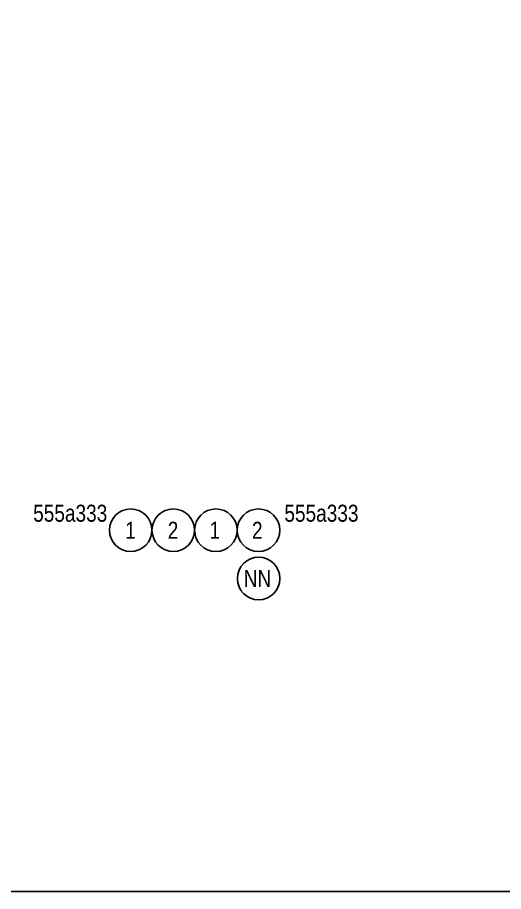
# Model space of a CAD drawing. Header units: millimetres. Extents: x -10198 to 59139, y 0 to 22949.
# Drawn here: x 10999 to 16705, y 0 to 10262 of the extents above; entities that cross this region are included whole.
import ezdxf
from ezdxf.enums import TextEntityAlignment as Align

# ---------------------------------------------------------------- set-up
doc = ezdxf.new("R2010")
doc.units = ezdxf.units.MM
doc.styles.add('Dce_Text', font='arial.ttf', dxfattribs={"width": 0.8})

# ---------------------------------------------------------------- blocks, each defined once
blk = doc.blocks.new('Dce_KhtThepLop1Phai')
for centre in [(2.5, 0), (7.5, 0)]:
    blk.add_circle(centre, 2.5)
at = {"color": 3, "style": 'Dce_Text', "width": 0.8}
blk.add_attdef('DKVAKC', text='', height=2, dxfattribs=at).set_placement((-0.25, 1), align=Align.RIGHT)
at = {"color": 11, "style": 'Dce_Text', "width": 0.8}
for tag, p in [('SH', (2.47, -1)), ('SH2', (7.47, -1))]:
    blk.add_attdef(tag, text='', height=2, dxfattribs=at).set_placement(p, align=Align.CENTER)
blk = doc.blocks.new('Dce_KhtThepLop1Trai')
for centre in [(-7.5, 0), (-2.5, 0)]:
    blk.add_circle(centre, 2.5)
at = {"color": 3, "style": 'Dce_Text', "width": 0.8}
blk.add_attdef('DKVAKC', (0.54, 1), '', height=2, dxfattribs=at)
at = {"color": 11, "style": 'Dce_Text', "width": 0.8}
for tag, p in [('SH', (-7.64, -1)), ('SH2', (-2.64, -1))]:
    blk.add_attdef(tag, text='', height=2, dxfattribs=at).set_placement(p, align=Align.CENTER)
blk = doc.blocks.new('Dce_KhtSH')
blk.add_circle((2.5, 0), 2.5)
at = {"color": 11, "style": 'Dce_Text', "width": 0.8}
blk.add_attdef('SH', text='', height=2, dxfattribs=at).set_placement((2.36, -1), align=Align.CENTER)
blk = doc.blocks.new('Block_ALL')
blk.add_lwpolyline([(0, 20917), (41958.1, 20917), (41958.1, 0), (0, 0)], close=True)
at = {"xscale": 100, "yscale": 100, "zscale": 100}
for name, p, values in [('Dce_KhtThepLop1Phai', (12078.5, 4241.5), {'SH2': '2', 'DKVAKC': '555a333', 'SH': '1'}), ('Dce_KhtThepLop1Trai', (14078.5, 4241.5), {'DKVAKC': '555a333', 'SH2': '2', 'SH': '1'}), ('Dce_KhtSH', (13580.5, 3675.2), {'SH': 'NN'})]:
    blk.add_blockref(name, p, dxfattribs=at).add_auto_attribs(values)

msp = doc.modelspace()

# ---------------------------------------------------------------- block references
msp.add_blockref('Block_ALL', (0, 0))

doc.saveas('drawing.dxf')
